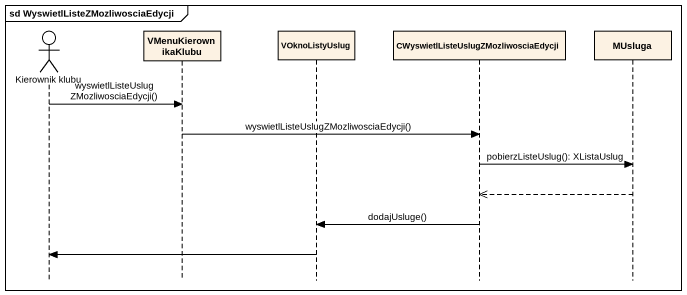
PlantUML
@startuml
mainframe sd WyswietlListeZMozliwosciaEdycji
hide footbox
actor "Kierownik klubu" as Kierownik_klubu
participant VMenuKierownikaKlubu
participant VOknoListyUslug
participant "CWyswietlListeUslugZMozliwosciaEdycji" as CWyswietlListeUslugZMozliwos
participant MUsluga

Kierownik_klubu -> VMenuKierownikaKlubu : wyswietlListeUslugZMozliwosciaEdycji()
VMenuKierownikaKlubu -> CWyswietlListeUslugZMozliwos : wyswietlListeUslugZMozliwosciaEdycji()
CWyswietlListeUslugZMozliwos -> MUsluga : pobierzListeUslug(): XListaUslug
MUsluga -->> CWyswietlListeUslugZMozliwos
CWyswietlListeUslugZMozliwos -> VOknoListyUslug : dodajUsluge()
VOknoListyUslug -> Kierownik_klubu
@enduml
